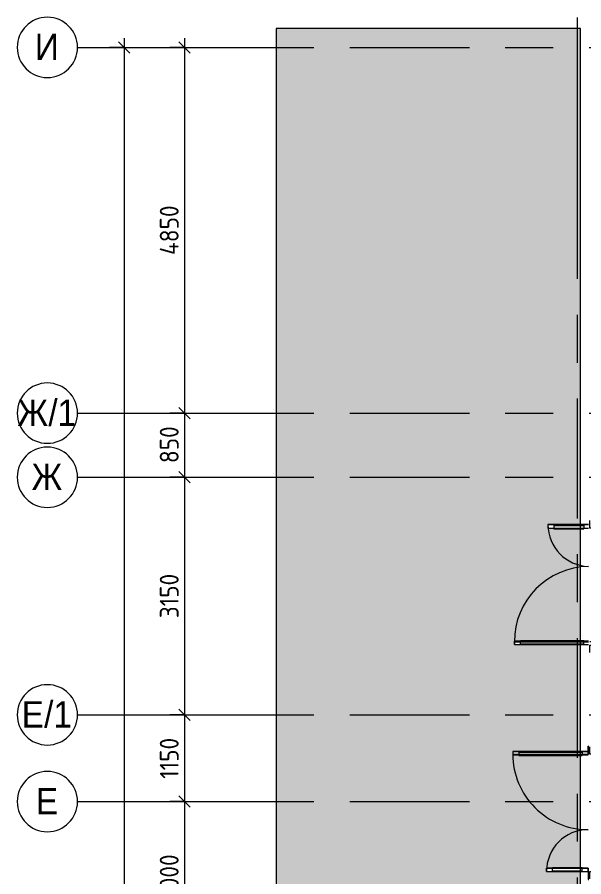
# Model space of a CAD drawing. Header units: millimetres. Extents: x -3724 to 231642, y -8553 to 29017.
# Drawn here: x -3724 to 3793, y 16003 to 27400 of the extents above; entities that cross this region are included whole.
import ezdxf

# ---------------------------------------------------------------- set-up
doc = ezdxf.new("R2010")
doc.units = ezdxf.units.MM
doc.linetypes.add('Осевая', pattern=[3175, 635, -476.25, 1587.5, -476.25])
for name, color, linetype, lineweight in [('A-ANNO-DIMS', 7, 'Continuous', 9), ('A-ANNO-DIMS-100', 7, 'Continuous', 9), ('A-DETL', 7, 'Continuous', 9), ('A-DETL-GENF', 7, 'Continuous', 9), ('Оси', 7, 'Continuous', 9), ('Оси-1', 7, 'Continuous', 20), ('Оси-2', 7, 'Осевая', 9)]:
    doc.layers.add(name, color=color, linetype=linetype, lineweight=lineweight)
doc.layers.add('A-DETL-GENF-1', color=7, linetype='Continuous', lineweight=9, true_color=0xeeeeee)
doc.layers.add('A-DOOR-1', color=7, linetype='Continuous', lineweight=9, true_color=0xc0c0c0)
doc.styles.add('Arial', font='arial.ttf', dxfattribs={"width": 0.9, "height": 350})
doc.styles.add('ISOCPEUR', font='isocpeur.ttf', dxfattribs={"width": 0.9, "height": 250})
doc.dimstyles.new('ISO-2_5_0_9К_БОЛЬШОЙ', dxfattribs={"dimscale": 304.8, "dimtxt": 248.995294, "dimasz": 0.492126, "dimexe": 0.393701, "dimexo": 0.984252, "dimgap": 0, "dimtad": 1, "dimdec": 0, "dimrnd": 10, "dimzin": 0, "dimdsep": 46, "dimtxsty": 'ISOCPEUR', "dimblk1": 'OBLIQUE', "dimblk2": 'OBLIQUE', "dimsah": 1, "dimcen": 0.09, "dimdle": 0.393701, "dimazin": 0, "dimtfac": 1, "dimtdec": 4, "dimtix": 1, "dimtmove": 0, "dimatfit": 3, "dimfxl": 1, "dimtvp": 1, "dimtolj": 1, "dimtzin": 0, "dimarcsym": 2})
doc.dimstyles.new('ISO-2_5_0_9К_БОЛЬШОЙ_1', dxfattribs={"dimscale": 304.8, "dimtxt": 248.995294, "dimasz": 0.492126, "dimexe": 0.393701, "dimexo": 0.984252, "dimgap": 0, "dimtad": 1, "dimdec": 0, "dimrnd": 10, "dimzin": 0, "dimdsep": 46, "dimtxsty": 'ISOCPEUR', "dimblk1": 'OBLIQUE', "dimblk2": 'OBLIQUE', "dimsah": 1, "dimcen": 0.09, "dimdle": 0.393701, "dimazin": 0, "dimtfac": 1, "dimtdec": 4, "dimtix": 1, "dimtmove": 2, "dimatfit": 3, "dimfxl": 1, "dimtvp": 1, "dimtolj": 1, "dimtzin": 0, "dimarcsym": 2})

# ---------------------------------------------------------------- blocks, each defined once
blk = doc.blocks.new('Дверь_Витражная_СКБ_2Ст - ВН-1_ ДВН_ДАО_Главный вход_1800 в свету 3-31912953-План расстановки мебели и оборудования 1 этажа в осях 1-12')
at = {"layer": 'A-DETL-GENF'}
for p, q in [((732, 40), (732, 0)), ((732, 40), (732, 0)), ((-822, -554), (-822, -17)), ((-822, -17), (-822, -554)), ((-822, -80), (-777, -80)), ((-812, -474), (-812, -80)), ((-777, -554), (-777, -17)), ((-777, -554), (-777, -17)), ((-768, -474), (-768, -80)), ((714, -920), (714, -80)), ((723, -1000), (723, -17)), ((723, -17), (723, -1000)), ((768, -80), (723, -80)), ((758, -920), (758, -80)), ((768, -1000), (768, -17)), ((768, -1000), (768, -17)), ((-822, -474), (-777, -474)), ((-822, -554), (-777, -554)), ((-822, -554), (-777, -554)), ((768, -920), (723, -920)), ((768, -1000), (723, -1000)), ((723, -1000), (768, -1000))]:
    blk.add_line(p, q, dxfattribs=at)
at = {"layer": 'A-DOOR-1'}
for p, q in [((-875, 40), (-777, 40)), ((-777, 40), (-777, 0)), ((777, 40), (875, 40)), ((777, 0), (777, 40)), ((-777, 0), (-875, 0)), ((-822, -554), (-822, -17)), ((732, -1000), (732, -17)), ((875, 0), (777, 0))]:
    blk.add_line(p, q, dxfattribs=at)
for centre, radius, start, end in [((-822, 0), 554, 270, 358.2329), ((732, 0), 1000, 180.9768, 270)]:
    blk.add_arc(centre, radius, start, end, dxfattribs=at)
blk = doc.blocks.new('Дверь_Витражная_СКБ_2Ст - ВН-1_ ДВН_ДАО_Главный вход_1800 в свету 4-31912968-План расстановки мебели и оборудования 1 этажа в осях 1-12')
at = {"layer": 'A-DETL-GENF'}
for p, q in [((-885, -20), (-885, -17)), ((-885, -17), (-885, -20)), ((-777, -20), (-885, -20)), ((-885, -20), (-777, -20)), ((-768, -20), (-813, -20)), ((-813, -1020), (-813, -20)), ((-768, -20), (-813, -20)), ((-813, -20), (-813, -1020)), ((-813, -100), (-768, -100)), ((-803, -940), (-803, -100)), ((-777, -17), (-777, -20)), ((-777, -20), (-777, -17)), ((-768, -1020), (-768, -20)), ((-768, -1020), (-768, -20)), ((-759, -940), (-759, -100)), ((723, -494), (723, -100)), ((732, -20), (777, -20)), ((732, -574), (732, -20)), ((732, -20), (732, -574)), ((777, -20), (732, -20)), ((777, -100), (732, -100)), ((767, -494), (767, -100)), ((777, -17), (777, -20)), ((777, -17), (777, -20)), ((777, -574), (777, -20)), ((777, -574), (777, -20)), ((777, -20), (885, -20)), ((777, -20), (885, -20)), ((885, -20), (885, -10)), ((885, -20), (885, -10)), ((777, -494), (732, -494)), ((777, -574), (732, -574)), ((732, -574), (777, -574)), ((-813, -940), (-768, -940)), ((-813, -1020), (-768, -1020)), ((-813, -1020), (-768, -1020))]:
    blk.add_line(p, q, dxfattribs=at)
at = {"layer": 'A-DOOR-1'}
for p, q in [((-875, 40), (-777, 40)), ((-777, 40), (-777, 0)), ((777, 40), (875, 40)), ((777, 0), (777, 40)), ((-777, 0), (-875, 0)), ((-777, -1020), (-777, -20)), ((875, 0), (777, 0)), ((777, -574), (777, -20))]:
    blk.add_line(p, q, dxfattribs=at)
for centre, radius, start, end in [((-777, -20), 1000, 270, 0), ((777, -20), 554, 180, 270)]:
    blk.add_arc(centre, radius, start, end, dxfattribs=at)
blk = doc.blocks.new('Ось сетки - D8-29747960-План расстановки мебели и оборудования 1 этажа в осях 1-12')
at = {"layer": 'Оси-1'}
for start, end in [(360, 180), (180, 360)]:
    blk.add_arc((0, 0), 4, start, end, dxfattribs=at)
blk = doc.blocks.new('DIMBLOCK12-План расстановки мебели и оборудования 1 этажа в осях 1-12')
at = {"layer": 'A-ANNO-DIMS-100', "lineweight": 20}
for p, q in [((-1505, 27000), (-1580, 27075)), ((-1505, 27000), (-1430, 26925)), ((-1505, 22150), (-1580, 22225)), ((-1505, 22150), (-1430, 22075))]:
    blk.add_line(p, q, dxfattribs=at)
at = {"layer": 'A-ANNO-DIMS-100'}
for p, q in [((-1505, 27120), (-1505, 22150)), ((-1699, 27000), (-1385, 27000)), ((-1505, 27000), (-1699, 27000)), ((-1699, 22150), (-1385, 22150)), ((-1505, 22150), (-1699, 22150))]:
    blk.add_line(p, q, dxfattribs=at)
at = {"layer": 'A-ANNO-DIMS-100', "color": 0, "insert": (-1832, 24247), "char_height": 250, "width": 787.21, "attachment_point": 1, "rotation": 90, "line_spacing_factor": 1.149209, "style": 'ISOCPEUR'}
blk.add_mtext('4850', dxfattribs=at)
blk = doc.blocks.new('_Oblique')
at = {"color": 0, "linetype": 'ByBlock', "lineweight": -2}
blk.add_line((-0.5, -0.5), (0.5, 0.5), dxfattribs=at)
blk = doc.blocks.new('DIMBLOCK13-План расстановки мебели и оборудования 1 этажа в осях 1-12')
at = {"layer": 'A-ANNO-DIMS-100', "lineweight": 20}
for p, q in [((-1505, 22150), (-1580, 22225)), ((-1505, 22150), (-1430, 22075)), ((-1505, 21300), (-1580, 21375)), ((-1505, 21300), (-1430, 21225))]:
    blk.add_line(p, q, dxfattribs=at)
at = {"layer": 'A-ANNO-DIMS-100'}
for p, q in [((-1699, 22150), (-1385, 22150)), ((-1505, 22150), (-1699, 22150)), ((-1505, 22150), (-1505, 21300)), ((-1699, 21300), (-1385, 21300)), ((-1505, 21300), (-1699, 21300))]:
    blk.add_line(p, q, dxfattribs=at)
at = {"layer": 'A-ANNO-DIMS-100', "color": 0, "insert": (-1832, 21488), "char_height": 250, "width": 568.86, "attachment_point": 1, "rotation": 90, "line_spacing_factor": 1.149209, "style": 'ISOCPEUR'}
blk.add_mtext('850', dxfattribs=at)
blk = doc.blocks.new('DIMBLOCK14-План расстановки мебели и оборудования 1 этажа в осях 1-12')
at = {"layer": 'A-ANNO-DIMS-100', "lineweight": 20}
for p, q in [((-1505, 21300), (-1580, 21375)), ((-1505, 21300), (-1430, 21225)), ((-1505, 18150), (-1580, 18225)), ((-1505, 18150), (-1430, 18075))]:
    blk.add_line(p, q, dxfattribs=at)
at = {"layer": 'A-ANNO-DIMS-100'}
for p, q in [((-1699, 21300), (-1385, 21300)), ((-1505, 21300), (-1699, 21300)), ((-1505, 21300), (-1505, 18150)), ((-1699, 18150), (-1385, 18150)), ((-1505, 18150), (-1699, 18150))]:
    blk.add_line(p, q, dxfattribs=at)
at = {"layer": 'A-ANNO-DIMS-100', "color": 0, "insert": (-1832, 19431), "char_height": 250, "width": 706.76, "attachment_point": 1, "rotation": 90, "line_spacing_factor": 1.149209, "style": 'ISOCPEUR'}
blk.add_mtext('3150', dxfattribs=at)
blk = doc.blocks.new('DIMBLOCK15-План расстановки мебели и оборудования 1 этажа в осях 1-12')
at = {"layer": 'A-ANNO-DIMS-100'}
for p, q in [((-1699, 18150), (-1385, 18150)), ((-1505, 18150), (-1699, 18150)), ((-1505, 18150), (-1505, 17000)), ((-1699, 17000), (-1385, 17000)), ((-1505, 17000), (-1699, 17000))]:
    blk.add_line(p, q, dxfattribs=at)
at = {"layer": 'A-ANNO-DIMS-100', "lineweight": 20}
for p, q in [((-1505, 18150), (-1580, 18225)), ((-1505, 18150), (-1430, 18075)), ((-1505, 17000), (-1580, 17075)), ((-1505, 17000), (-1430, 16925))]:
    blk.add_line(p, q, dxfattribs=at)
at = {"layer": 'A-ANNO-DIMS-100', "color": 0, "insert": (-1832, 17302), "char_height": 250, "width": 655.05, "attachment_point": 1, "rotation": 90, "line_spacing_factor": 1.149209, "style": 'ISOCPEUR'}
blk.add_mtext('1150', dxfattribs=at)
blk = doc.blocks.new('DIMBLOCK16-План расстановки мебели и оборудования 1 этажа в осях 1-12')
at = {"layer": 'A-ANNO-DIMS-100'}
for p, q in [((-1699, 17000), (-1385, 17000)), ((-1505, 17000), (-1699, 17000)), ((-1505, 17000), (-1505, 15000)), ((-985, 15000), (-1625, 15000)), ((-1505, 15000), (-985, 15000))]:
    blk.add_line(p, q, dxfattribs=at)
at = {"layer": 'A-ANNO-DIMS-100', "lineweight": 20}
for p, q in [((-1505, 17000), (-1580, 17075)), ((-1505, 17000), (-1430, 16925)), ((-1505, 15000), (-1580, 15075)), ((-1505, 15000), (-1430, 14925))]:
    blk.add_line(p, q, dxfattribs=at)
at = {"layer": 'A-ANNO-DIMS-100', "color": 0, "insert": (-1832, 15684), "char_height": 250, "width": 758.48, "attachment_point": 1, "rotation": 90, "line_spacing_factor": 1.149209, "style": 'ISOCPEUR'}
blk.add_mtext('2000', dxfattribs=at)
blk = doc.blocks.new('DIMBLOCK24-План расстановки мебели и оборудования 1 этажа в осях 1-12')
at = {"layer": 'A-ANNO-DIMS-100', "lineweight": 20}
for p, q in [((-2305, 27000), (-2380, 27075)), ((-2305, 27000), (-2230, 26925)), ((-2305, 0), (-2380, 75)), ((-2305, 0), (-2230, -75))]:
    blk.add_line(p, q, dxfattribs=at)
at = {"layer": 'A-ANNO-DIMS-100'}
for p, q in [((-2305, 27120), (-2305, -120)), ((-2499, 27000), (-2185, 27000)), ((-2305, 27000), (-2499, 27000)), ((-2499, 0), (-2185, 0)), ((-2305, 0), (-2499, 0))]:
    blk.add_line(p, q, dxfattribs=at)
at = {"layer": 'A-ANNO-DIMS-100', "color": 0, "insert": (-2632, 13572), "char_height": 250, "width": 948.1, "attachment_point": 1, "rotation": 90, "line_spacing_factor": 1.149209, "style": 'ISOCPEUR'}
blk.add_mtext('27000', dxfattribs=at)

msp = doc.modelspace()

# ---------------------------------------------------------------- hatches: boundary and pattern name
at = {"layer": 'A-DETL-GENF-1'}
msp.add_hatch(color=256, dxfattribs=at).paths.add_polyline_path([(-290, 15380), (3749.1, 15380), (3749.1, 16073.1), (3297.1, 16073.1), (3297.1, 16118.1), (3749.1, 16118.1), (3749.1, 17618.1), (2851.1, 17618.1), (2851.1, 17663.1), (3749.1, 17663.1), (3749.1, 19082.1), (2871.1, 19082.1), (2871.1, 19127.1), (3749.1, 19127.1), (3749.1, 20627.1), (3317.1, 20627.1), (3317.1, 20672.1), (3749.1, 20672.1), (3749.1, 27252), (-290, 27252), (-290, 15764)])

# ---------------------------------------------------------------- linework, layer by layer
at = {"layer": 'A-DETL'}
for p, q in [((3749.1, 27252), (-290, 27252)), ((-290, 27252), (-290, 15380)), ((3749.1, 15380), (3749.1, 27252))]:
    msp.add_line(p, q, dxfattribs=at)
at = {"layer": 'Оси'}
for p, q in [((3710, 24898.1), (3710, 27398.1)), ((-2923.7, 27000), (-423.7, 27000)), ((-2923.7, 22150), (-423.7, 22150)), ((-2923.7, 21300), (-423.7, 21300)), ((-2923.7, 18150), (-423.7, 18150)), ((-2923.7, 17000), (-423.7, 17000))]:
    msp.add_line(p, q, dxfattribs=at)
at = {"layer": 'Оси-2'}
for p, q in [((-423.7, 27000), (31290.5, 27000)), ((3710, 593.7), (3710, 24898.1)), ((-423.7, 22150), (35770, 22150)), ((-423.7, 21300), (35770, 21300)), ((-423.7, 18150), (35770, 18150)), ((-423.7, 17000), (35770, 17000))]:
    msp.add_line(p, q, dxfattribs=at)

# ---------------------------------------------------------------- block references
at = {"layer": 'A-DOOR-1', "rotation": 269.9999999999999}
for name, p in [('Дверь_Витражная_СКБ_2Ст - ВН-1_ ДВН_ДАО_Главный вход_1800 в свету 3-31912953-План расстановки мебели и оборудования 1 этажа в осях 1-12', (3871.1, 19850.1)), ('Дверь_Витражная_СКБ_2Ст - ВН-1_ ДВН_ДАО_Главный вход_1800 в свету 4-31912968-План расстановки мебели и оборудования 1 этажа в осях 1-12', (3871.1, 16850.1))]:
    msp.add_blockref(name, p, dxfattribs=at)
at = {"layer": 'Оси-1', "xscale": 99.99999999999993, "yscale": 99.99999999999993, "zscale": 99.99999999999993, "rotation": 269.9999999999994}
for p in [(-3323.7, 27000), (-3323.7, 22150), (-3323.7, 21300), (-3323.7, 18150), (-3323.7, 17000)]:
    msp.add_blockref('Ось сетки - D8-29747960-План расстановки мебели и оборудования 1 этажа в осях 1-12', p, dxfattribs=at)

# ---------------------------------------------------------------- texts
at = {"layer": 'Оси', "char_height": 350, "attachment_point": 1, "style": 'Arial'}
for s, insert, width in [('\\fArial|b0|i0|c204|p34|;\\W.9;И', (-3488.2, 27181), 389.62), ('/1', (-3309.6, 22331), 454.557), ('\\fArial|b0|i0|c204|p34|;\\W.9;Ж', (-3720.4, 22331), 497.848), ('\\fArial|b0|i0|c204|p34|;\\W.9;Ж', (-3532.7, 21481), 497.848), ('/1', (-3366, 18331), 454.557), ('\\fArial|b0|i0|c204|p34|;\\W.9;Е', (-3663.7, 18331), 360.759), ('\\fArial|b0|i0|c204|p34|;\\W.9;Е', (-3476.5, 17181), 360.759)]:
    msp.add_mtext(s, dxfattribs=dict(at, insert=insert, width=width))

# ---------------------------------------------------------------- dimensions: what is measured, and where the dimension line sits
at = {"layer": 'A-ANNO-DIMS'}
dim = msp.add_linear_dim(base=(-2305.2, 0), p1=(-2199.2, 27000), p2=(-2199.2, 0), angle=90, dimstyle='ISO-2_5_0_9К_БОЛЬШОЙ_1', override={"dimpost": '<>', "dimfxl": 26999.999823}, dxfattribs=at)
dim.commit()
dim.dimension.update_dxf_attribs({"geometry": 'DIMBLOCK24-План расстановки мебели и оборудования 1 этажа в осях 1-12', "text_midpoint": (-2465.2, 14046), "dimtype": 160, "text_rotation": 90})
for base, p1, p2, override, picture, middle in [((-1505.2, 22150), (-1399.2, 27000), (-1399.2, 22150), {"dimpost": '<>', "dimfxl": 4849.999753}, 'DIMBLOCK12-План расстановки мебели и оборудования 1 этажа в осях 1-12', (-1630.2, 24575)), ((-1505.2, 21300), (-1399.2, 22150), (-1399.2, 21300), {"dimpost": '<>', "dimfxl": 850}, 'DIMBLOCK13-План расстановки мебели и оборудования 1 этажа в осях 1-12', (-1630.2, 21725)), ((-1505.2, 18150), (-1399.2, 21300), (-1399.2, 18150), {"dimpost": '<>', "dimfxl": 3150}, 'DIMBLOCK14-План расстановки мебели и оборудования 1 этажа в осях 1-12', (-1630.2, 19725)), ((-1505.2, 17000), (-1399.2, 18150), (-1399.2, 17000), {"dimpost": '<>', "dimfxl": 1150}, 'DIMBLOCK15-План расстановки мебели и оборудования 1 этажа в осях 1-12', (-1630.2, 17575)), ((-1505.2, 15000), (-1399.2, 17000), (-685.4, 15000), {"dimpost": '<>', "dimfxl": 2123.54629}, 'DIMBLOCK16-План расстановки мебели и оборудования 1 этажа в осях 1-12', (-1630.2, 16000))]:
    dim = msp.add_linear_dim(base=base, p1=p1, p2=p2, angle=90, dimstyle='ISO-2_5_0_9К_БОЛЬШОЙ', override=override, dxfattribs=at)
    dim.commit()
    dim.dimension.update_dxf_attribs({"geometry": picture, "text_midpoint": middle})

doc.saveas('drawing.dxf')
